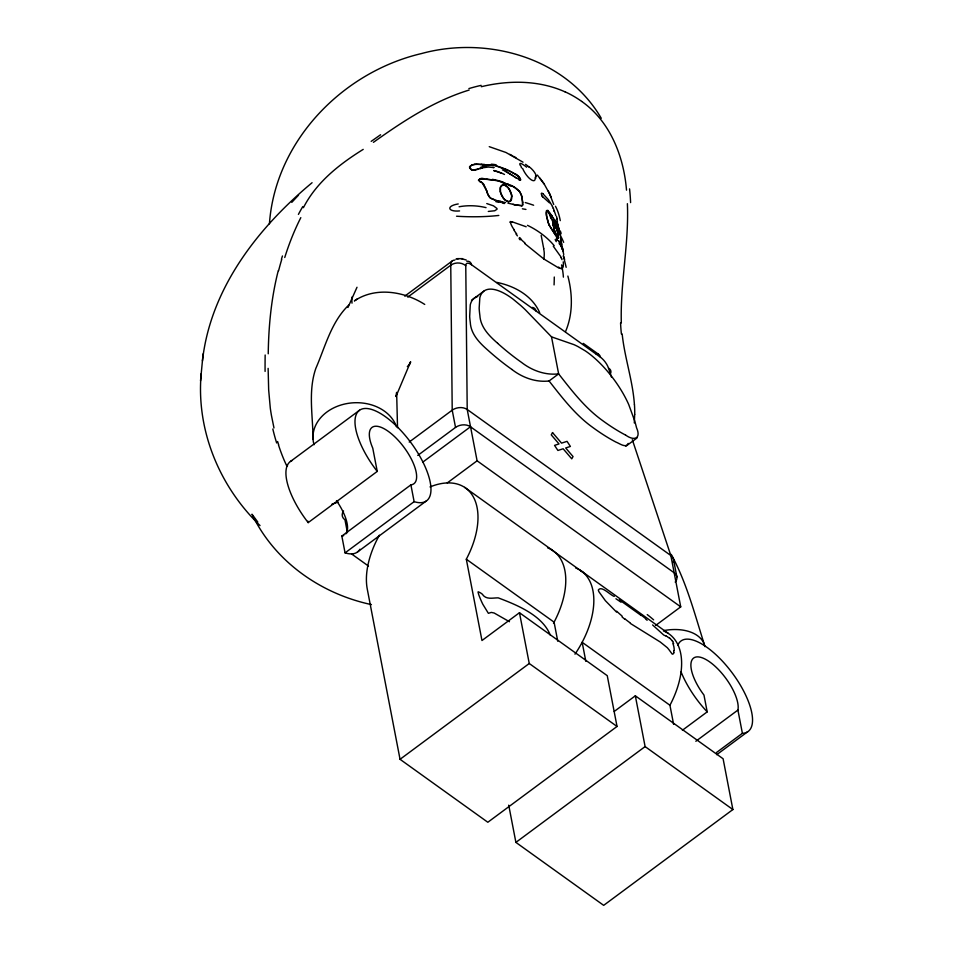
<?xml version="1.0" encoding="UTF-8"?>
<svg xmlns="http://www.w3.org/2000/svg" width="953" height="953" viewBox="0 0 953 953"><rect width="100%" height="100%" fill="white"/><g stroke="black" fill="none" stroke-linecap="round" stroke-linejoin="round"><path stroke-width="1.43" d="M558.279 237.071L558.267 237.321A10.412 1.525 69.1 0 1 558.136 237.857L557.481 231.555A22.967 2.811 71.9 0 1 557.684 232.711M535.848 178.223L535.729 176.865A10.864 5.17 39.4 0 0 535.515 175.96M268.234 353.789C268.615 325.807 271.331 297.753 278.276 270.592M634.674 414.424L634.305 422.953M550.238 635.032C542.483 615.352 517.038 604.952 498.193 597.853C492.403 597.841 486.03 599.985 482.254 594.136A20.716 8.136 53.4 0 0 480.526 592.885L478.287 591.801A1.62 0.631 53.4 0 0 478.049 592.111L478.632 594.362A62.433 24.516 53.4 0 0 479.442 596.542A51.224 20.108 53.4 0 0 482.861 604.333L488.377 613.315L491.319 612.41L494.166 613.017L509.45 621.713M260.026 525.544C219.428 486.53 196.092 430.125 201.19 373.659M202.441 360.961C210.375 288.747 257.751 227.85 312.072 182.726M200.511 380.914L203.108 353.849M557.41 231.21C557.124 226.921 550.989 211.018 553.348 225.992M552.669 220.238L552.669 220.322A91.285 59.682 -59.4 0 1 555.647 228.41M269.425 223.812C275.25 141.115 342.413 72.071 421.5 53.559C486.912 35.666 565.927 57.394 601.272 118.291M552.68 220.155L552.704 220.072A10.221 1.918 69.2 0 1 552.907 219.571A6.183 1.156 70 0 1 553.181 219.488L553.633 219.881A3.526 0.667 70.4 0 1 554.396 221.239L554.956 222.573M522.744 204.657L522.732 202.239M628.17 443.395C626.312 448.72 619.212 443.24 615.96 442.097A162.058 63.637 53.4 0 1 592.98 427.599C575.433 415.127 562.246 397.723 549.071 380.974C535.693 382.522 522.447 377.602 511.952 369.514M281.409 259.299L282.445 255.964M515.871 205.002L521.934 205.693A5.23 2.585 42.3 0 0 522.53 205.193L522.268 199.558M673.974 652.591L673.783 653.091A12.365 6.016 49.3 0 1 673.378 653.782L672.473 654.175A1.572 0.762 58.8 0 1 672.103 653.984L668.863 649.553A9.685 4.598 57.3 0 0 668.22 648.79A10.423 4.86 57.1 0 0 667.314 647.695L660.226 641.988L630.398 623.453M562.365 267.364L562.127 267.96M395.995 396.353L396.639 392.362L397.532 427.718M565.522 331.62C573.051 314.061 572.658 294.298 567.869 276.06M395.948 396.543L410.648 361.747L408.92 365.19L410.457 362.438M347.952 307.485L357.006 287.258M522.661 204.955L522.53 205.193A5.134 2.537 42.3 0 1 521.887 205.717M303.411 207.671C316.491 182.118 339.375 164.226 363.212 149.383M625.525 434.997C633.9 441.215 641.488 438.88 636.521 427.694A129.429 50.819 53.4 0 0 634.71 420.964L628.73 404.56A59.122 23.217 53.4 0 0 585.368 350.93L578.161 346.689A92.751 36.417 53.4 0 0 573.956 344.641L551.513 336.862L525.353 309.785A92.751 36.417 53.4 0 0 520.719 305.496L513.107 299.171A59.122 23.217 53.4 0 0 479.835 297.777L479.156 308.212A127.773 50.175 53.4 0 0 479.859 315.324C480.443 327.165 489.258 335.956 497.645 343.283M407.336 366.595L408.194 365.654M291.773 202.37L298.527 195.151M348.727 305.103C331.179 321.947 325.259 346.737 315.86 368.334C307.902 391.052 312.965 415.663 313.025 439.095M338.148 502.04L331.787 504.28M404.763 296.157L452.532 260.741M407.765 297.11L450.757 265.232A21.24 8.339 53.4 0 1 454.819 260.098M471.485 300.302L483.826 291.165M290.474 461.455L359.531 410.255M409.218 442.037L452.21 410.159A10.721 7.636 -10.9 0 1 467.161 409.504M292.083 460.537A56.322 22.11 53.4 0 0 308.188 522.625L377.245 471.413L372.766 448.172A35.07 13.771 53.4 0 1 378.663 426.551A35.07 13.771 53.4 0 1 410.195 456.892A35.07 13.771 53.4 0 1 410.898 484.863L414.126 501.659L345.069 552.871L341.829 536.074L410.898 484.863M417.771 455.427L455.534 427.421A10.721 7.636 -10.9 0 1 470.484 426.765L674.164 572.777A10.721 7.636 -10.9 0 1 675.212 582.128M422.691 462.193L470.532 426.73M548.547 381.355L558.637 373.874L551.513 336.862M447.267 482.921L477.096 460.799L467.208 409.468L465.767 265.732A10.578 4.157 53.4 0 1 471.521 264.743L600.473 357.232A10.578 4.157 53.4 0 1 608.502 368.108M357.375 552.085L426.432 500.873M625.859 446.254L637.069 437.939M379.377 535.205A74.358 43.29 -54.4 0 0 367.274 589.097L400.046 759.303L487.829 822.26L617.032 726.46L607.252 675.677L519.468 612.719L481.968 640.523L466.315 559.208A74.358 43.29 -54.4 0 0 430.017 486.935M400.046 759.303L529.249 663.502L519.468 612.719M655.676 625.43L680.728 606.858L670.841 555.528L632.315 439.69M614.232 711.45L635.329 695.809L723.101 758.767L732.881 809.55L603.678 905.35L515.895 842.392L508.723 805.166M515.895 842.392L645.11 746.592L635.329 695.809M682.384 730.272L707.197 711.867L703.969 695.071A35.07 13.771 53.4 0 1 692.402 659.309A35.07 13.771 53.4 0 1 720.468 671.71A35.07 13.771 53.4 0 1 737.92 710.068L742.387 733.322L716.489 752.525M695.833 741.267L737.92 710.068M716.716 754.693L747.676 731.737M561.627 268.543L561.555 268.579A17.809 4.634 52.3 0 1 561.222 268.853M373.421 142.331C403.059 121.21 434.032 100.804 469.15 90.047M354.373 300.922C375.363 286.543 404.346 291.32 424.74 304.436M354.683 300.695L357.601 298.742M455.903 259.168L458.893 258.644M474.904 164.404A11.615 8.112 19.1 0 0 471.604 165.179L469.591 166.954L471.342 169.658A3.002 1.942 14.6 0 0 472.831 170.206L480.026 168.514A48.043 36.536 41.2 0 1 480.717 168.3M477.977 169.253L474.785 170.218A5.027 3.145 13.9 0 1 473.45 170.253M472.485 164.714L469.698 166.572A3.24 2.168 13.1 0 0 469.567 167.263L469.603 167.49M521.899 205.717L514.894 204.776M458.226 203.942C445.73 205.967 447.946 212.066 459.572 210.923M558.017 237.905L558.113 237.857A6.397 0.941 68.4 0 1 557.898 237.869L557.898 237.881M482.313 167.847L488.329 167.025L493.928 167.573M481.301 86.711C508.795 80.088 538.79 80.1 564.95 91.81M480.133 179.319L478.418 180.224L480.646 182.19M479.943 179.343L479.276 179.486A2.716 1.823 19.5 0 0 478.609 179.772L480.479 182.059M474.832 164.238L480.336 164.44M488.293 211.447L494.75 210.756L497.037 209.231A2.24 1.382 26.3 0 0 496.882 208.421L493.487 205.836L486.769 203.561M482.194 179.164L486.173 179.283M461.133 258.644L466.196 259.966M457.237 258.644L462.598 258.644M476.464 164.166L479.478 164.345M483.29 179.152L487.15 179.367M486.244 164.881L493.511 165.405A34.88 28.006 48 0 1 496.168 166.025M485.661 164.857L486.399 164.881M487.364 164.917L489.735 165.012A54.166 46.042 59.7 0 1 491.414 165.06M485.911 164.869L484.934 164.833M486.697 179.319L492.248 180.01M513.738 176.353L520.445 180.022L519.182 177.377M482.123 164.631L480.229 164.428M481.491 164.571L480.741 164.488M492.761 167.383L493.714 167.537M512.38 221.894L526.175 226.766M505.614 202.62L498.169 200.916M501.623 201.726L499.837 201.321M507.925 203.144L514.406 204.669M515.144 204.835L512.928 204.311M496.858 200.583L490.676 198.236L488.067 195.02A30.901 19.644 22.3 0 1 487.567 193.65L486.709 191.172A36.679 23.932 19.5 0 0 484.184 185.466M371.42 604.595C320.696 593.802 274.631 561.531 251.985 514.215L257.81 522.053M489.246 146.667L505.972 152.492L523.018 162.189M501.04 181.928L502.136 182.237M498.169 166.465L496.191 165.941L508.997 170.742M498.824 166.668L502.672 168.002M503.053 182.511L505.698 183.393M494.547 199.927L490.521 198.129A5.11 3.193 23.4 0 1 489.532 197.331L487.4 193.173M666.135 636.032L664.241 635.317A3.848 1.001 46.6 0 1 663.479 634.817L652.591 624.942M507.484 184.048L508.568 184.477M503.363 168.276L504.637 168.788M508.294 184.37C515.263 186.621 522.399 191.66 522.304 199.713M507.091 169.86L509.891 171.171M510.772 185.418L513.512 186.788M509.784 171.123L514.453 173.637M524.877 243.646L543.889 259.025L558.994 268.127M505.364 171.23L506.222 171.659M510.677 171.576L515.907 174.578M509.819 154.338L512.154 155.601M513.512 156.328L515.942 157.65M507.056 172.112L513.953 176.496M514.036 187.074L519.671 191.505L521.708 196.532M514.834 173.863L517.372 175.686M511.201 174.637L505.066 171.087A31.711 23.873 44.5 0 0 502.386 169.884M669.328 637.748L672.556 641.071M614.268 596.411C610.063 595.077 601.557 585.249 598.305 589.99A6.337 1.703 53.5 0 0 598.937 591.765L605.381 600.7L616.531 612.088M511.666 174.935L512.571 175.555M516.645 178.342L515.263 177.401M619.343 599.83L641.214 615.507M581.64 101.375L581.497 101.28A144.058 117.112 -48.9 0 0 564.974 91.762M583.284 343.378L598.424 354.171M581.735 101.447C610.218 121.507 623.762 156.435 626.514 190.147M467.208 409.468L670.841 555.528A10.721 7.636 -10.9 0 1 673.306 562.353M477.096 460.799L680.728 606.858M464.695 487.364L552.466 550.322M580.544 570.454L668.327 633.411M551.12 549.488L583.379 572.61M466.315 559.208L554.086 622.166L557.755 641.226M673.616 724.316L669.935 705.256L582.164 642.298L585.833 661.358M529.249 663.502L617.032 726.46M645.11 746.592L732.881 809.55M351.526 553.907L368.489 566.07M505.412 200.237L508.306 201.595L510.51 200.976A10.209 5.647 34.9 0 0 510.653 200.845L511.713 196.056A24.063 13.044 38.2 0 0 511.511 194.9L509.009 188.777A10.221 5.873 35.8 0 0 507.818 187.193A6.183 3.609 35.5 0 0 506.734 186.157L503.124 184.775L500.611 186.871A17.607 10.352 32.2 0 0 500.432 187.324L500.48 192.28L503.017 197.712A10.412 5.873 33.1 0 0 504.316 199.213L506.734 201.083A3.514 1.918 33.4 0 0 508.592 201.619L509.676 201.476A6.504 3.598 34.5 0 0 510.474 201.023L510.605 200.88A10.412 5.754 35.2 0 0 511.201 200.07L511.463 199.427A17.416 9.59 36.8 0 0 511.725 198.2L511.749 196.425M543.401 194.293L548.392 199.701L552.466 206.313M624.87 619.259L622.095 616.984M645.598 618.985L647.135 620.248M543.031 197.08L549.464 202.858M553.276 246.208L560.709 256.571M519.79 238.726L519.182 238M537.373 175.078L544.187 184L549.607 193.84M550.608 213.996C546.831 207.587 544.639 212.59 546.974 217.403M517.443 235.903L516.049 234.14M483.171 184.465L486.447 190.457M544.187 184L539.874 178.104M519.993 178.318L520.624 179.438A1.275 0.608 46.3 0 1 520.529 179.986A1.966 0.929 45.7 0 1 520.016 180.057M551.763 215.545L546.486 210.494L546.748 216.26M551.644 215.366L552.132 216.069M541.888 195.734L541.268 193.602A6.766 2.061 63.9 0 1 541.685 193.435M502.624 197.152L504.375 199.308A6.397 3.55 33.4 0 0 505.4 200.201M509.057 188.861L505.352 185.251A3.526 2.085 35.5 0 0 503.541 184.763L502.398 184.953A6.957 4.086 34.6 0 0 501.588 185.454A10.817 6.337 33.9 0 0 501.397 185.632A9.518 5.575 33.7 0 0 500.933 186.216L500.444 187.324A17.44 10.269 31.9 0 0 500.146 188.873L500.182 190.529A22.967 13.676 30.4 0 0 500.325 191.672M551.751 229.292L553.169 231.448M551.68 229.173L550.643 227.576M552.859 230.983L549.404 225.456A5.134 1.31 62.3 0 1 548.797 224.134M553.109 231.365L554.348 233.318M553.467 231.924L555.146 234.593M509.176 189.039L509.39 189.385A16.404 9.185 36.6 0 1 510.451 191.291L510.879 192.542A22.455 12.306 37.6 0 1 511.606 194.936M552.907 217.248L553.991 219.059M554.682 233.854L557.517 238.726M550.405 227.207L549.369 225.373M554.348 219.69L554.765 220.453M558.482 240.549L558.923 241.407M558.649 240.883L561.007 245.993M671.234 554.396C686.577 582.521 694.606 613.708 704.196 644.061M549.726 194.09L553.717 204.49M548.118 190.636L551.227 197.319M672.782 641.548L673.652 643.74M501.552 195.27L501.028 194.031A21.55 12.711 31.2 0 1 500.396 191.696M559.935 243.551L560.519 244.85M561.52 258.192L561.996 259.669M556.218 235.022L557.85 237.845L555.361 232.818A10.412 1.799 67.9 0 1 554.825 231.353L553.324 225.909A24.063 5.075 66.5 0 1 553.026 224.634M553.872 210.684L554.181 211.447M548.773 224.122L547.499 220M553.383 208.35L555.944 215.771M561.365 246.863L562.592 249.817L561.71 247.732M548.523 223.502L548.714 223.979A5.23 1.322 62.3 0 0 549.381 225.361M521.553 167.907L521.065 166.513A10.864 2.299 61.5 0 1 520.898 165.905M557.612 226.885L559.709 233.973M548.368 223.097L546.939 217.248M611.54 377.233L608.514 368.12A10.626 6.266 -18.4 0 1 610.754 373.04M554.706 230.912L555.361 232.818A10.209 1.715 68 0 0 555.539 233.342A6.504 1.048 68 0 0 556.087 234.772M277.609 441.513L278.621 444.741M560.852 239.703L560.995 240.501M557.708 223.526A48.055 14.652 82.9 0 1 557.886 224.372L559.923 234.914M556.29 226.731L555.992 225.67A9.518 1.561 70.5 0 0 555.623 224.527A10.817 1.799 70.4 0 0 555.456 224.098A6.957 1.215 70.4 0 0 554.968 222.692M553.979 228.517L553.622 227.171M556.695 218.511L557.505 222.287M557.088 229.804L557.255 230.519M564.641 259.419L563.354 255.714L566.165 267.305M273.976 427.945L271.438 415.425A60.194 17.857 81.8 0 1 270.295 408.098L268.663 389.932L268.127 368.37M557.362 231.019L557.505 231.65M560.793 239.441L560.483 237.738M547.129 218.249L547.189 218.535A46.185 13.199 61.5 0 0 547.51 220.012M543.71 248.554L541.173 235.379M543.722 248.638L544.211 252.307A38.239 22.264 -54.4 0 1 543.889 259.025M673.557 559.733L676.88 576.994M562.353 247.435L563.735 254.594M455.534 427.421L452.21 410.159L450.757 265.232A10.626 8.589 -0.6 0 1 465.767 265.732M347.428 532.608L344.962 519.826A10.721 7.636 -10.9 0 1 343.545 510.963M307.902 521.172L308.188 522.625M522.077 198.569L521.827 197.164M560.352 237.083L560.531 237.988M522.363 200.047L522.518 200.833A46.185 22.515 44.6 0 1 522.744 202.239M562.044 246.386L562.187 247.184M562.056 246.47L561.615 244.063M562.258 247.542L562.544 249.186M561.365 242.634L561.686 244.433M511.547 194.924L511.713 196.127M561.531 243.599L561.019 240.644M561.317 242.407L561.138 241.347M562.401 248.352L562.52 248.995M561.103 241.157L560.948 240.251M558.803 230.805L559.232 232.735L559.054 230.662M558.708 230.209L558.124 226.147M558.101 234.974L558.22 235.915M622.166 333.955C624.608 357.804 632.828 380.7 634.412 404.656M552.74 222.573L552.657 221.608M621.32 322.948C620.141 283.065 629.099 243.599 627.384 203.68M510.081 222.394L510.081 222.347A2.394 1.382 33.5 0 1 510.391 221.489M532 307.45A10.626 6.183 -54.4 0 1 535.991 310.976M595.744 353.73A10.626 6.183 -54.4 0 1 600.473 357.232M466.779 261.241A10.626 6.183 -54.4 0 1 471.509 264.731M477.727 296.526A59.122 23.217 53.4 0 0 470.27 304.877L469.662 316.539A129.429 50.819 53.4 0 0 470.282 322.412C470.877 334.253 479.693 343.044 488.067 350.37A162.058 63.637 53.4 0 0 511.94 369.466M497.633 343.318A162.058 63.637 53.4 0 0 521.505 362.378C531.977 370.538 545.259 375.411 558.637 373.874C571.8 390.659 585.035 408.003 602.546 420.547A162.058 63.637 53.4 0 0 625.537 435.056M647.23 614.566A79.421 30.293 46.7 0 1 653.627 619.843M640.916 614.864A54.857 11.233 43.4 0 1 645.407 618.402M615.948 598.758A214.342 38.573 43.5 0 1 620.987 602.189M622.083 616.043A98.969 42.778 56.3 0 1 616.615 611.171M630.374 623.048A114.896 54.381 58.3 0 1 624.87 618.854M673.819 650.685A33.033 17.392 32.9 0 1 673.628 652.424M672.949 643.68A42.468 23.468 18.8 0 1 674.188 650.554M672.365 641.024A21.728 9.578 31.2 0 1 672.604 641.5M667.386 636.854A19.548 4.515 45.5 0 1 669.578 638.176M666.183 636.104A13.687 3.49 47.4 0 1 666.886 636.413M575.624 567.94A74.358 43.29 -54.4 0 1 574.981 654.187M663.407 630.898A74.358 43.29 -54.4 0 1 669.935 705.256M547.558 547.796A74.358 43.29 -54.4 0 1 553.502 623.25M527.474 225.337A108.213 80.6 -16.1 0 1 542.364 234.438A108.213 79.635 -16.7 0 1 554.205 245.683M525.032 243.003A16.237 6.48 43.8 0 1 521.088 239.417M520.147 239.87A17.809 6.159 45.3 0 1 519.242 238.81M520.981 239.06A27.625 1.668 49.2 0 1 519.719 237.547M516.74 234.045A38.06 19.131 38.3 0 1 513.75 229.78M514.072 229.613A21.133 11.412 36.3 0 1 510.463 222.537M510.641 221.739A4.146 2.418 34.8 0 1 511.344 221.799M511.773 221.942A16.63 10.65 40.1 0 1 512.416 222.073M560.96 268.412A16.237 4.074 56 0 1 558.541 267.09M562.091 267.936A27.637 6.659 34.6 0 1 561.412 268.281M563.187 266.28A38.06 7.588 63.8 0 1 562.651 267.9M563.235 261.825A21.133 3.872 66.8 0 1 562.83 265.732M561.198 257.751A4.146 0.727 70 0 1 561.496 258.394M560.686 257A16.63 4.372 73.1 0 1 560.96 257.524M502.672 197.104A16.153 9.339 32.2 0 1 501.623 195.27M508.402 185.085A60.706 52.355 64.9 0 1 510.582 186.049M502.064 182.511A81.398 74.822 -88.9 0 1 507.353 184.429M487.162 179.259A89.368 82.387 -60.1 0 1 501.087 181.797M480.717 178.533A27.339 22.217 35.6 0 1 483.123 178.402M479.824 179.128A12.842 9.411 26 0 1 480.836 178.985M481.003 181.916A12.27 8.684 15.7 0 1 483.933 184.846M498.753 201.238A36.143 11.627 20.1 0 1 496.942 200.785M500.373 202.084A42.802 12.389 19.5 0 1 499.122 201.786M525.949 209.422A66.305 5.063 14.5 0 1 522.375 208.802M502.255 203.072A82.292 10.757 9 0 1 504.411 203.537M558.327 236.141A16.153 2.263 70.3 0 1 558.363 237.226M557.898 233.175A21.55 2.811 71.4 0 1 558.244 235.284M556.481 227.493A17.44 2.43 71.1 0 1 557.029 229.637M556.23 226.719A17.607 2.525 71 0 1 556.421 227.422M552.74 221.763A16.404 3.181 68 0 1 552.716 220.548M553.205 224.908A22.455 4.562 67 0 1 552.859 222.752M554.479 230.269A17.416 3.359 67.4 0 1 553.955 228.47M550.131 215.187A60.706 31.092 -85.3 0 1 551.096 216.617M550.822 217.808A81.398 49.091 -70.6 0 1 552.764 221.596M555.146 220.083A89.368 59.169 -57.3 0 1 559.447 230.412M560.364 230.995A27.351 7.147 88.5 0 1 560.96 233.175M560.209 234.367A12.854 1.644 83.1 0 1 560.447 235.451M562.246 247.375A30.901 1.108 76.9 0 1 562.449 248.53M560.447 245.147A36.143 4.92 58.6 0 1 560.948 246.327M559.173 243.396A42.802 6.826 57 0 1 559.542 244.218M555.17 239.608A66.305 20.954 47.1 0 1 556.242 241.645M556.314 238.488A82.292 38.156 36.9 0 1 557.302 240.287M520.076 180.177A4.574 2.132 44.5 0 1 518.444 179.521M493.821 170.539A43.826 33.26 45 0 1 504.482 174.459M480.276 167.549A33.879 27.566 48.2 0 1 492.463 165.393M473.462 170.289A3.621 2.311 14.4 0 1 469.758 167.514M472.581 164.857A12.937 9.185 20.5 0 1 476.524 164.381M484.672 164.464A29.591 12.21 14.4 0 1 481.313 164.178M515.978 174.244A11.996 7.076 46.1 0 1 519.314 177.032M519.147 177.187A6.766 3.55 45.3 0 1 520.135 178.33M543.079 197.223A4.574 1.275 60.2 0 1 541.888 195.937M547.725 210.208A43.826 15.081 82.5 0 1 550.715 217.808M555.444 206.265A33.891 12.949 87.8 0 1 560.281 220.608M557.553 224.539A12.937 0.703 82.7 0 1 557.993 227.481M556.623 216.7A29.591 5.325 66 0 1 557.326 219.476M552.406 206.539A34.88 13.247 86.7 0 1 553.3 208.576M541.649 193.34A11.996 3.931 68.4 0 1 543.293 193.828M505.638 183.572A74.334 67.734 83.6 0 1 508.223 184.572M492.391 179.331A91.285 84.364 -64.5 0 1 503.196 182.106M479.907 178.807A18.381 14.247 30.5 0 1 482.027 178.604M480.872 181.737A13.413 9.649 14.9 0 1 483.647 184.286M486.626 190.457A60.885 39.013 21.4 0 1 487.436 192.756M498.717 202.31A30.305 12.83 22.2 0 1 495.739 201.571M525.27 202.56A77.705 11.079 8.6 0 1 533.632 205.229M551.418 216.093A74.334 43.373 -74.2 0 1 552.526 217.832M560.209 232.091A18.393 3.609 85.7 0 1 560.745 234.164M563.402 251.759A60.885 1.692 77.5 0 1 563.009 249.757M556.564 239.179A30.317 1.906 63.6 0 1 557.183 240.561M560.507 235.677A77.705 36.643 36.3 0 1 563.652 242.36M493.964 170.754A46.804 36.095 45.9 0 1 501.707 173.363M480.038 168.681A47.316 36.464 44.4 0 1 482.397 168.002M486.28 165.667A29.722 13.437 15.5 0 1 482.575 165.5M491.295 164.19A37.727 31.032 52.2 0 1 496.203 164.833M504.685 168.705A104.77 93.12 -22 0 1 507.139 169.777M517.455 175.519A10.959 6.183 45.5 0 1 519.325 177.246M664.229 630.493A42.492 26.303 -16.9 0 1 704.958 646.634M314.049 444.741A42.492 33.558 -3.2 0 1 345.141 403.929A42.492 33.558 -3.2 0 1 396.448 426.73M677.857 645.098A56.322 22.11 53.4 0 1 732.845 673.771A56.322 22.11 53.4 0 1 742.387 733.322M707.197 711.867A56.322 22.11 53.4 0 1 681.073 671.889M377.245 471.413A56.322 22.11 53.4 0 1 361.902 409.04A56.322 22.11 53.4 0 1 420.094 456.761A56.322 22.11 53.4 0 1 414.126 501.659M359.924 549.226A56.322 22.11 53.4 0 1 345.069 552.871M343.723 535.574A35.07 13.771 53.4 0 1 341.829 536.074M336.504 500.706A35.07 13.771 53.4 0 1 345.939 533.823M287.496 465.91A102.912 40.836 83.1 0 1 286.984 464.85M286.686 465.731A106.891 43.624 83.8 0 1 278.49 444.944M276.656 442.978A95.967 38.049 83.3 0 1 272.832 429.017M265.089 371.408A133.503 26.744 -88 0 1 265.16 355.004M278.598 270.747A161.712 91.369 -81.6 0 1 281.719 259.502M284.756 257.501A176.555 103.21 -82 0 1 300.814 217.641M298.408 214.401A169.229 100.017 -82 0 1 302.744 206.61M380.581 134.754A163.332 13.473 -37.9 0 1 371.194 141.354M468.888 88.581A220.691 193.769 -71.5 0 1 481.146 85.365M629.564 188.873A221.036 164.345 -63.7 0 1 630.6 202.596M621.404 334.026A163.106 153.207 73.7 0 1 620.57 322.96M634.46 404.656A119.411 110.655 68.4 0 1 634.722 414.424M535.145 177.556A11.162 3.8 57 0 1 530.75 179.486A11.162 3.8 57 0 1 522.601 168.395M529.284 166.858A11.269 5.122 41.6 0 1 536.348 176.388M528.141 166.441A10.805 2.728 45 0 1 529.094 167.287M525.579 164.321A11.091 2.525 44.7 0 1 528.105 166.298M520.267 165.417A11.114 2.156 43.8 0 1 526.592 167.168M352.002 303.161A68.163 27.661 -67.6 0 1 351.895 297.086M498.812 215.438A62.517 14.2 2.1 0 1 456.547 216.224M459.084 206.765A62.553 55.965 29.3 0 1 486.042 207.635M496.751 282.374A74.62 53.13 -10.9 0 1 539.708 312.775M561.567 264.91A62.529 27.327 61.2 0 1 563.39 277.132M554.277 277.025A62.553 15.105 -81.6 0 1 554.074 284.911M552.537 432.602L551.263 434.878L559.018 443.943L554.539 445.385L557.91 450.459L563.152 448.78L571.764 458.834L573.039 456.558L565.677 447.958L570.406 446.445L567.035 441.358L561.543 443.133L552.537 432.602"/></g></svg>
